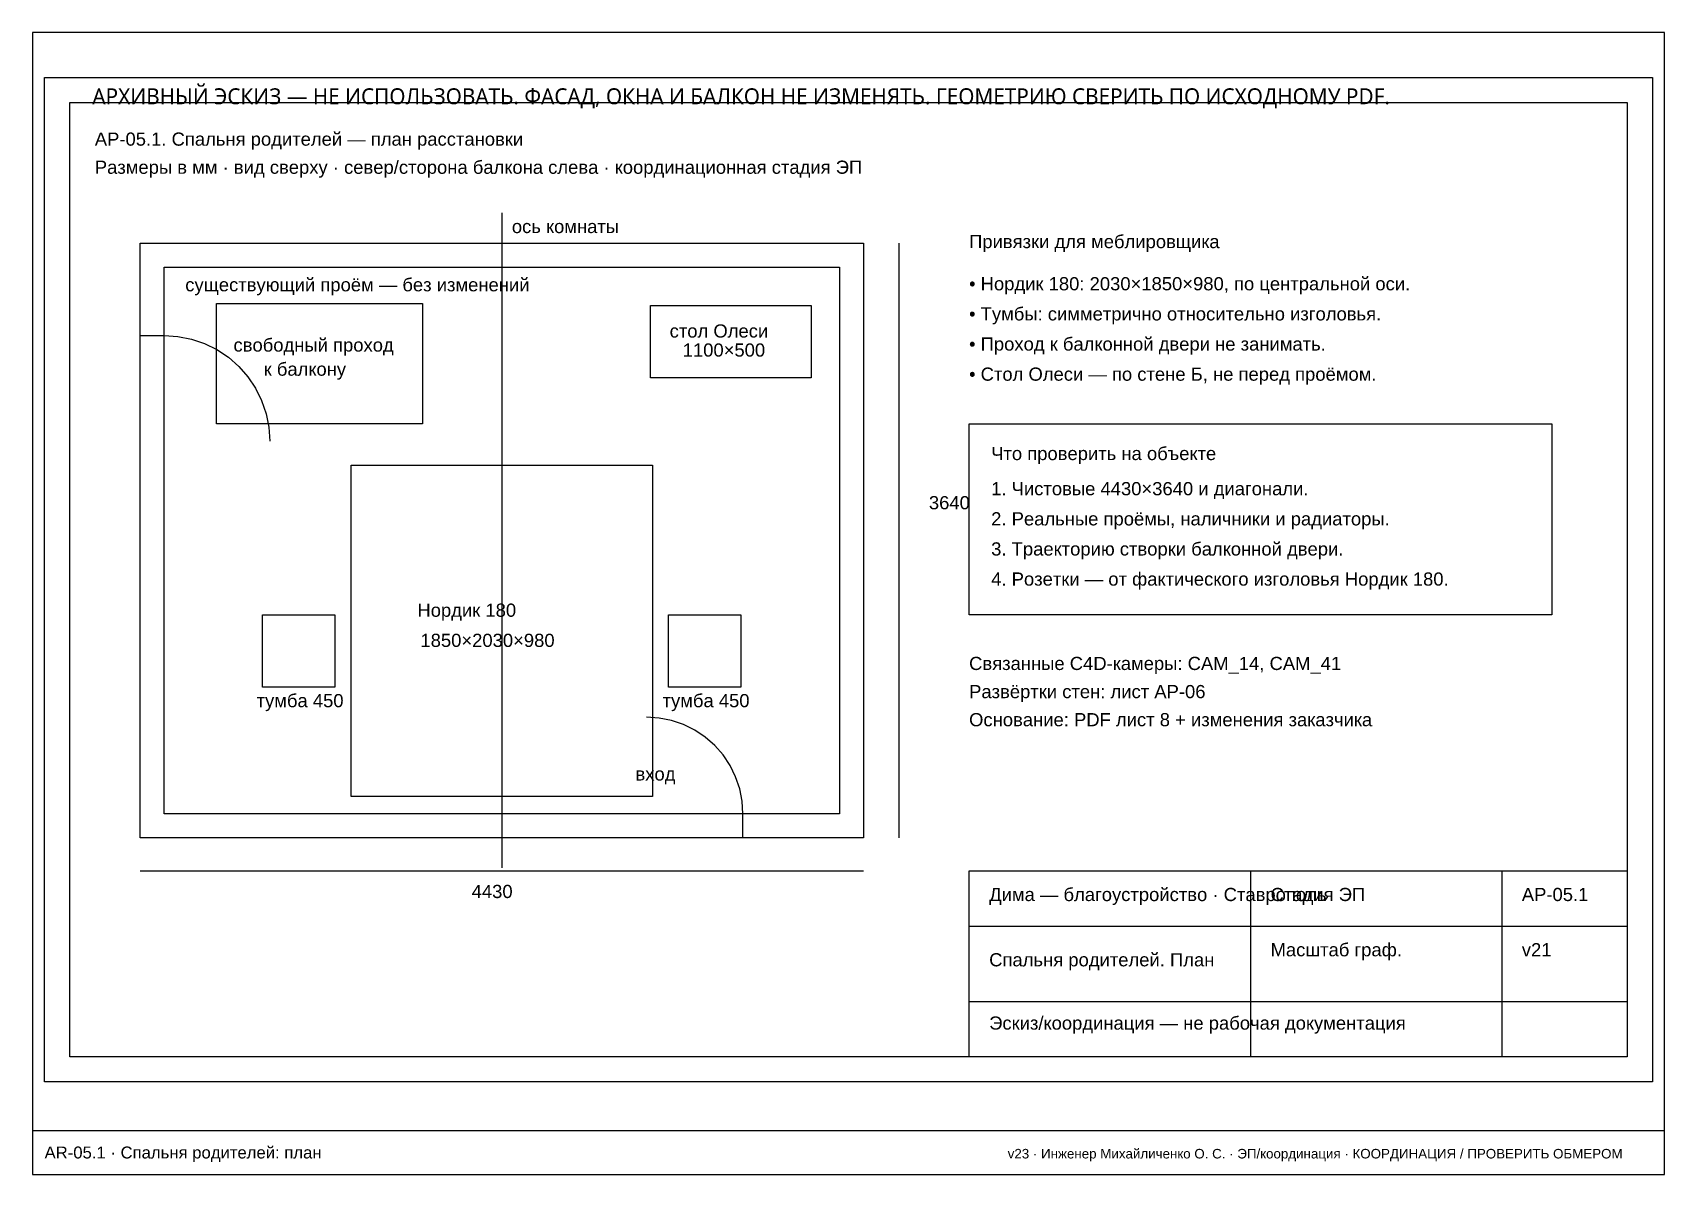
# Paper-space layout 'AR-05.1' of a CAD drawing. Header units: millimetres. Extents: x 5 to 415, y 5 to 292.
import ezdxf

# ---------------------------------------------------------------- set-up
doc = ezdxf.new("R2010")
doc.units = ezdxf.units.MM
for name, color, linetype in [('A-DIMS', 1, 'Continuous'), ('A-FRAME', 7, 'Continuous'), ('A-NOTES', 30, 'Continuous'), ('A-OBJECT', 8, 'Continuous'), ('A-TEXT', 7, 'Continuous'), ('A-WALL', 7, 'Continuous')]:
    doc.layers.add(name, color=color, linetype=linetype)
doc.styles.add('ARIAL', font='arial.ttf')
doc.styles.add('OpenSans', font='OpenSans-Regular.ttf')

psp = doc.layouts.new('AR-05.1')

# ---------------------------------------------------------------- linework, layer by layer
at = {"layer": 'A-DIMS'}
for points in [[(222.62, 239.09), (222.62, 89.61)], [(31.99, 81.28), (213.79, 81.28)]]:
    psp.add_lwpolyline(points, dxfattribs=at)
at = {"layer": 'A-FRAME'}
psp.add_line((5, 16), (415, 16), dxfattribs=at)
psp.add_lwpolyline([(5, 5), (415, 5), (415, 292), (5, 292)], close=True, dxfattribs=at)
at = {"layer": 'A-NOTES'}
psp.add_lwpolyline([(240.3, 193.64), (386.75, 193.64), (386.75, 145.66), (240.3, 145.66), (240.3, 193.64)], close=True, dxfattribs=at)
at = {"layer": 'A-OBJECT'}
for points in [[(8, 280.75), (412, 280.75), (412, 28.25), (8, 28.25), (8, 280.75)], [(31.99, 239.09), (213.79, 239.09), (213.79, 89.61), (31.99, 89.61), (31.99, 239.09)], [(38.05, 233.03), (207.73, 233.03), (207.73, 95.67), (38.05, 95.67), (38.05, 233.03)], [(51.18, 223.94), (102.94, 223.94), (102.94, 193.64), (51.18, 193.64), (51.18, 223.94)], [(160.26, 223.43), (200.66, 223.43), (200.66, 205.25), (160.26, 205.25), (160.26, 223.43)], [(85.01, 183.28), (160.76, 183.28), (160.76, 99.96), (85.01, 99.96), (85.01, 183.28)], [(62.79, 145.66), (80.97, 145.66), (80.97, 127.48), (62.79, 127.48), (62.79, 145.66)], [(164.8, 145.66), (182.98, 145.66), (182.98, 127.48), (164.8, 127.48), (164.8, 145.66)]]:
    psp.add_lwpolyline(points, close=True, dxfattribs=at)
at = {"layer": 'A-WALL'}
for points in [[(14.31, 274.44), (405.69, 274.44), (405.69, 34.56), (14.31, 34.56), (14.31, 274.44)], [(240.3, 81.28), (405.69, 81.28), (405.69, 34.56), (240.3, 34.56), (240.3, 81.28)]]:
    psp.add_lwpolyline(points, close=True, dxfattribs=at)
for points in [[(122.89, 246.66), (122.89, 82.03)], [(31.99, 215.86), (38.05, 215.86)], [(38.05, 215.86), (41.51, 215.63), (44.91, 214.95), (48.19, 213.84), (51.3, 212.31), (54.19, 210.38), (56.79, 208.09), (59.08, 205.48), (61.01, 202.6), (62.54, 199.49), (63.66, 196.21), (64.33, 192.81), (64.56, 189.34)], [(183.49, 95.67), (183.28, 98.83), (182.66, 101.94), (181.64, 104.94), (180.24, 107.79), (178.48, 110.42), (176.39, 112.81), (174, 114.9), (171.37, 116.66), (168.52, 118.06), (165.52, 119.08), (162.41, 119.7), (159.25, 119.91)], [(183.49, 89.61), (183.49, 95.67)], [(311, 81.28), (311, 34.56)], [(374.12, 81.28), (374.12, 34.56)], [(240.3, 67.39), (405.69, 67.39)], [(240.3, 48.45), (405.69, 48.45)]]:
    psp.add_lwpolyline(points, dxfattribs=at)

# ---------------------------------------------------------------- texts
at = {"color": 1, "insert": (20, 278), "char_height": 4, "width": 370, "attachment_point": 1, "style": 'OpenSans'}
psp.add_mtext('АРХИВНЫЙ ЭСКИЗ — НЕ ИСПОЛЬЗОВАТЬ. ФАСАД, ОКНА И БАЛКОН НЕ ИЗМЕНЯТЬ. ГЕОМЕТРИЮ СВЕРИТЬ ПО ИСХОДНОМУ PDF.', dxfattribs=at)
at = {"layer": 'A-DIMS', "style": 'ARIAL'}
psp.add_text('v23 · Инженер Михайличенко О. С. · ЭП/координация · КООРДИНАЦИЯ / ПРОВЕРИТЬ ОБМЕРОМ', height=2.4, dxfattribs=at).set_placement((250, 9))
at = {"layer": 'A-TEXT', "style": 'ARIAL'}
for s, height, p in [('АР-05.1. Спальня родителей — план расстановки', 3.3128, (20.62, 263.58)), ('Размеры в мм · вид сверху · север/сторона балкона слева · координационная стадия ЭП', 3.3128, (20.62, 256.51)), ('ось комнаты', 3.3128, (125.41, 241.61)), ('Привязки для меблировщика', 3.3128, (240.3, 237.82)), ('существующий проём — без изменений', 3.3128, (43.35, 226.97)), ('• Нордик 180: 2030×1850×980, по центральной оси.', 3.3128, (240.3, 227.22)), ('• Тумбы: симметрично относительно изголовья.', 3.3128, (240.3, 219.65)), ('стол Олеси', 3.313, (165.06, 215.35)), ('свободный проход', 3.3128, (55.47, 211.82)), ('1100×500', 3.313, (168.34, 210.56)), ('• Проход к балконной двери не занимать.', 3.3128, (240.3, 212.07)), ('к балкону', 3.313, (63.05, 205.76)), ('• Стол Олеси — по стене Б, не перед проёмом.', 3.3128, (240.3, 204.5)), ('Что проверить на объекте', 3.3128, (245.85, 184.55)), ('1. Чистовые 4430×3640 и диагонали.', 3.3128, (245.85, 175.71)), ('3640', 3.313, (230.2, 172.18)), ('2. Реальные проёмы, наличники и радиаторы.', 3.3128, (245.85, 168.13)), ('3. Траекторию створки балконной двери.', 3.3128, (245.85, 160.56)), ('4. Розетки — от фактического изголовья Нордик 180.', 3.3128, (245.85, 152.99)), ('Нордик 180', 3.313, (101.68, 145.16)), ('1850×2030×980', 3.3128, (102.44, 137.58)), ('Связанные C4D-камеры: CAM_14, CAM_41', 3.3128, (240.3, 131.78)), ('Развёртки стен: лист АР-06', 3.3128, (240.3, 124.7)), ('тумба 450', 3.313, (61.28, 122.43)), ('тумба 450', 3.313, (163.29, 122.43)), ('Основание: PDF лист 8 + изменения заказчика', 3.3128, (240.3, 117.64)), ('вход', 3.313, (156.47, 104)), ('4430', 3.313, (115.31, 74.46)), ('Дима — благоустройство · Ставрополь', 3.3128, (245.35, 73.7)), ('Стадия ЭП', 3.313, (316.05, 73.7)), ('АР-05.1', 3.313, (379.18, 73.7)), ('Масштаб граф.', 3.3128, (316.05, 59.81)), ('v21', 3.313, (379.18, 59.81)), ('Спальня родителей. План', 3.3128, (245.35, 57.29)), ('Эскиз/координация — не рабочая документация', 3.3128, (245.35, 41.38)), ('AR-05.1 · Спальня родителей: план', 3, (8, 9))]:
    psp.add_text(s, height=height, dxfattribs=at).set_placement(p)

doc.saveas('drawing.dxf')
